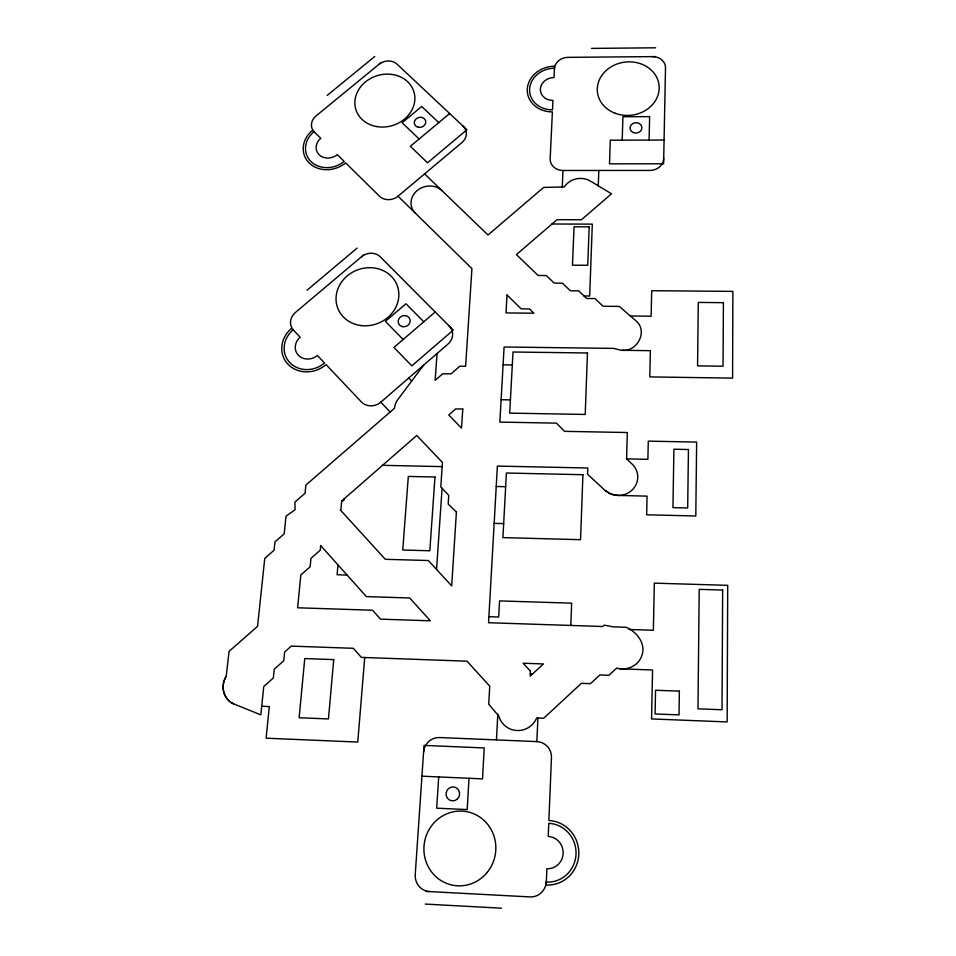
<?xml version="1.0" encoding="UTF-8"?>
<svg xmlns="http://www.w3.org/2000/svg" width="956" height="956" viewBox="0 0 956 956"><rect width="100%" height="100%" fill="white"/><g stroke="black" fill="none" stroke-linecap="round" stroke-linejoin="round"><path stroke-width="1.43" d="M649.088 140.09L649.638 116.632L622.918 116.74L622.201 140.15M598.265 185.823L598.815 170.467M570.804 625.451L571.652 603.164L499.558 600.906L498.697 617.002L488.898 616.68M546.342 882.101A29.421 28.429 85.3 0 0 576.014 854.138A29.421 28.429 85.3 0 0 548.756 823.331L548.218 836.476A16.144 15.595 85.3 0 1 563.156 853.373A16.144 15.595 85.3 0 1 546.892 868.717L546.223 885.005A32.301 31.201 85.3 0 0 578.798 854.317A32.301 31.201 85.3 0 0 548.875 820.511L551.457 757.69A15.499 15.272 -84.7 0 0 536.866 741.605L537.917 718.028M562.248 187.46L562.988 170.467A13.408 11.783 -9.1 0 1 550.166 158.624L552.389 111.9A26.338 22.741 -9.6 0 1 527.294 89.231A26.338 22.741 -9.6 0 1 554.552 66.215L554.014 77.544A13.169 11.364 -9.6 0 0 540.367 89.051A13.169 11.364 -9.6 0 0 552.927 100.392L552.484 109.856A23.996 20.709 -9.6 0 1 529.612 89.195A23.996 20.709 -9.6 0 1 554.456 68.223M496.439 739.92L497.801 714.252M469.002 778.28L467.185 809.589L436.689 808.167L438.708 776.929M223.142 686.539L223.142 687.495M223.214 685.572L223.298 684.615M436.557 569.453L442.078 488.277M437.047 353.541L435.135 380.345L442.712 373.76L451.005 373.88L459.824 366.22L465.62 366.303L471.929 268.588L398.019 196.195A13.3 11.675 -17.9 0 1 379.436 196.171L345.642 162.867A26.218 22.669 -19.8 0 1 309.206 162.986A26.218 22.669 -19.8 0 1 312.552 130.267L320.762 138.357A13.109 11.341 -19.8 0 0 319.101 154.705A13.109 11.341 -19.8 0 0 337.301 154.657L344.16 161.409A23.888 20.65 -19.8 0 1 310.963 161.504A23.888 20.65 -19.8 0 1 314.01 131.701M364.714 657.513L357.759 742.071L266.103 738.199L269.317 706.556L261.717 706.245M337.982 564.9L337.098 574.747L347.064 575.046M343.885 499.08L343.742 500.693L342.093 500.645M226.214 676.358L229.058 651.383L257.57 626.311L264.764 558.376L274.073 550.262L274.934 541.933L284.207 533.866L286.011 516.132L295.057 509.787L294.926 502.031L305.084 493.212L305.884 485.074L394.47 408.284L394.565 407.387A18.738 17.351 -22.2 0 1 397.983 399.357L423.651 365.12M223.453 683.648L223.644 682.703M223.883 681.759L224.158 680.815M224.493 679.895L224.851 678.987M225.269 678.091L225.712 677.218M226.297 676.227C220 685.452 223.393 700.031 234.22 704.094L260.833 714.861L263.76 686.516L273.332 678.007L274.229 669.2L283.765 660.739L284.637 651.992L291.269 646.113L353.35 648.299L361.344 657.393L467.054 661.193L489.735 686.181L488.743 704.213L498.829 716.163A20.279 20.052 -60.5 0 0 536.675 717.968L543.665 718.255L581.403 683.325L590.473 683.66L599.83 674.972L608.912 675.306L616.728 668.065C626.18 671.04 637.437 666.32 641.261 657.035C646.937 644.894 637.27 631.785 626.001 627.267L612.772 626.837L604.312 625.105L602.794 626.503L488.552 622.726L497.383 466.074L587.773 468.01L587.558 474.2L604.861 490.249L611.207 494.156L618.652 495.459A19.359 18.367 -2.2 0 0 636.409 483.808A19.359 18.367 -2.2 0 0 631.868 463.827L626.598 459.011L627.315 432.53L564.59 431.347L556.392 423.138L499.857 422.098L504.099 347.004L613.812 348.39L621.077 350.278L650.367 350.685L649.793 376.903L732.595 378.122L732.87 291.389L651.705 290.708L651.132 316.197L630.351 315.994M293.145 329.832A25.095 22.645 -26 0 0 289.788 362.587A25.095 22.645 -26 0 0 324.538 362.993L317.392 355.453A13.778 12.428 -26 0 1 298.344 355.226A13.778 12.428 -26 0 1 300.172 337.253L291.628 328.231A27.545 24.856 -26 0 0 287.947 364.188A27.545 24.856 -26 0 0 326.08 364.63L361.32 401.855A13.97 12.834 -24.4 0 0 380.787 402.177L447.982 344.088A13.826 12.631 -18 0 0 449.224 326.044M435.207 311.967L393.92 347.422L411.833 365.849L453.252 330.095L380.321 256.853A13.539 12.093 -20.4 0 0 361.511 256.734M307.115 290.146L357.09 248.094M363.77 254.834L295.38 312.504A13.683 12.273 -25.4 0 0 293.516 330.238M398.019 196.195L461.939 142.54A13.193 11.484 -14.3 0 0 463.074 126.132M449.643 113.537L410.351 146.316L427.523 162.795L466.934 129.753L397.015 64.136A12.918 11.018 -16.4 0 0 379.03 64.291M381.193 62.522L316.066 115.915A13.026 11.197 -19.6 0 0 314.381 132.059M327.179 95.421L374.776 56.476M622.033 350.314C637.437 351.999 648.538 330.716 635.597 320.535L619.333 306.422L603.081 306.267L595.002 298.571L586.685 298.499L578.667 290.839L570.385 290.767L562.427 283.155L554.181 283.096L546.294 275.519L538.073 275.459L516.419 254.619L557.037 219.665L581.463 219.749L611.517 193.793L590.378 181.078A18.056 16.013 -8.2 0 0 564.351 186.91L543.653 187.436L487.99 235.009L424.607 173.884M591.537 48.398L655.661 47.8M655.457 56.595L567.984 57.348A13.121 11.269 -9 0 0 554.432 68.736M664.062 140.042L610.298 140.185L609.51 163.834L663.595 163.799L665.507 67.864A13.253 11.364 -5.4 0 0 652.53 56.619M562.988 170.467L649.877 170.443A13.539 11.89 -4.8 0 0 663.703 158.493M552.006 223.991L592.314 224.134L589.673 296.002L584.02 295.954M503.083 364.834L512.297 364.965M501.123 399.728L510.42 399.883M626.598 458.88L647.881 459.322L648.288 441.146L696.637 442.078L695.801 516.001L646.65 514.782L647.069 496.14L617.313 495.411M382.555 465.321L442.174 466.612M496.236 486.485L505.664 486.7M494.156 523.362L503.669 523.613M629.203 629.466L653.366 630.267L654.322 583.148L727.707 585.335L727.146 721.935L651.574 718.936L652.566 670.001L621.472 668.842M530.293 673.861L532.564 673.944M536.866 741.605L439.581 737.542A15.451 14.973 -64.6 0 0 423.58 752.205M421.943 776.176L482.517 778.889L484.226 747.951L424.034 745.393L415.239 874.561A16.204 15.416 -79.1 0 0 429.579 891.578M426.149 891.398L529.983 896.919A16.324 15.655 87.4 0 0 546.366 881.384M425.312 904.077L501.494 908.2M616.357 495.351L615.413 495.232M620.348 668.746L619.5 668.603M614.481 495.077L613.549 494.873M612.629 494.622L611.732 494.336M610.848 494.013L609.976 493.631M233.658 703.831L232.822 703.437M609.127 493.224L608.315 492.77M232.009 702.995L231.221 702.517M607.514 492.28L606.737 491.754M230.468 701.991L229.727 701.429M605.996 491.205L605.279 490.607M229.034 700.82L228.364 700.186M438.768 122.607L421.692 106.474L402.106 122.738L419.122 139.002M423.783 321.778L405.965 303.769L385.388 321.359L403.133 339.511M408.738 378.014L411.689 381.074M380.787 402.177L390.156 412.024M227.743 699.517L227.134 698.812M226.584 698.071L226.058 697.306M225.58 696.506L225.126 695.693M224.744 694.845L224.373 693.984M224.074 693.1L223.8 692.192M223.584 691.272L223.393 690.352M223.274 689.407L223.178 688.451M415.322 213.14A17.841 15.774 -16.2 0 1 417.067 190.638A17.841 15.774 -16.2 0 1 441.983 190.65M723.393 302.67L723.047 366.22L697.569 365.873L698.286 302.431L723.393 302.67M722.652 590.043L722.019 709.758L697.976 708.826L699.206 589.338L722.652 590.043M679.369 691.152L679.035 714.897L655.087 713.953L655.553 690.256L679.369 691.152M688.451 449.511L687.687 507.983L672.952 507.624L673.908 449.212L688.451 449.511M589.183 226.847L587.749 265.278L572.477 265.182L574.054 226.787L589.183 226.847M582.921 474.702L580.543 539.686L502.916 537.607L506.393 473.017L582.921 474.702M587.474 352.979L585.215 414.45L509.703 413.123L513.002 352.011L587.474 352.979M530.413 671.148L530.186 676.131L543.45 663.954L523.087 663.213L530.413 671.148M507.027 294.998L506.011 312.935L533.854 313.21L529.469 308.943L521.211 308.86L507.027 294.998M456.418 512.034L451.686 585.849L428.336 560.527L385.292 559.296L340.24 509.835L340.969 509.19L341.71 500.98L416.744 435.47L442.449 462.441L440.788 486.903L448.746 495.328L448.173 504.051L456.418 512.034M462.788 409.049L461.497 428.133L448.758 414.976L455.689 408.917L462.788 409.049M434.98 477.02L429.83 550.764L402.751 550.011L408.332 476.423L434.98 477.02M333.728 659.604L328.458 718.948L299.132 717.753L304.761 658.553L333.728 659.604M320.678 545.589L320.236 550.226L310.951 558.364L310.15 566.777L300.829 574.962L297.627 607.789L372.553 610.227L380.536 619.153L430.379 620.803L409.67 597.978L366.387 596.616L320.678 545.589M633.386 132.609A5.963 5.198 -5.7 0 0 641.906 127.315A5.963 5.198 -5.7 0 0 632.609 123.647A5.963 5.198 -5.7 0 0 633.386 132.609M614.66 113.083A30.986 26.732 -6.3 0 0 659.114 85.932A30.986 26.732 -6.3 0 0 610.968 66.908A30.986 26.732 -6.3 0 0 614.66 113.083M457.159 799.18A6.979 6.752 -73.1 0 0 455.211 787.338A6.979 6.752 -73.1 0 0 446.165 795.177A6.979 6.752 -73.1 0 0 457.159 799.18M487.094 872.517A37.439 35.934 -80.3 0 0 466.624 811.644A37.439 35.934 -80.3 0 0 425.886 861.225A37.439 35.934 -80.3 0 0 487.094 872.517M418.346 127.303A5.832 5.043 -15.6 0 0 425.659 120.814A5.832 5.043 -15.6 0 0 416.099 118.855A5.832 5.043 -15.6 0 0 418.346 127.303M376.305 126.503A30.341 26.075 -16.9 0 0 414.056 92.302A30.341 26.075 -16.9 0 0 364.236 82.969A30.341 26.075 -16.9 0 0 376.305 126.503M402.368 326.629A6.106 5.545 -19.9 0 0 410.064 319.603A6.106 5.545 -19.9 0 0 400.062 317.296A6.106 5.545 -19.9 0 0 402.368 326.629M361.033 325.542A31.823 28.62 -21.3 0 0 397.29 285.689A31.823 28.62 -21.3 0 0 344.017 278.985A31.823 28.62 -21.3 0 0 361.033 325.542"/></g></svg>
